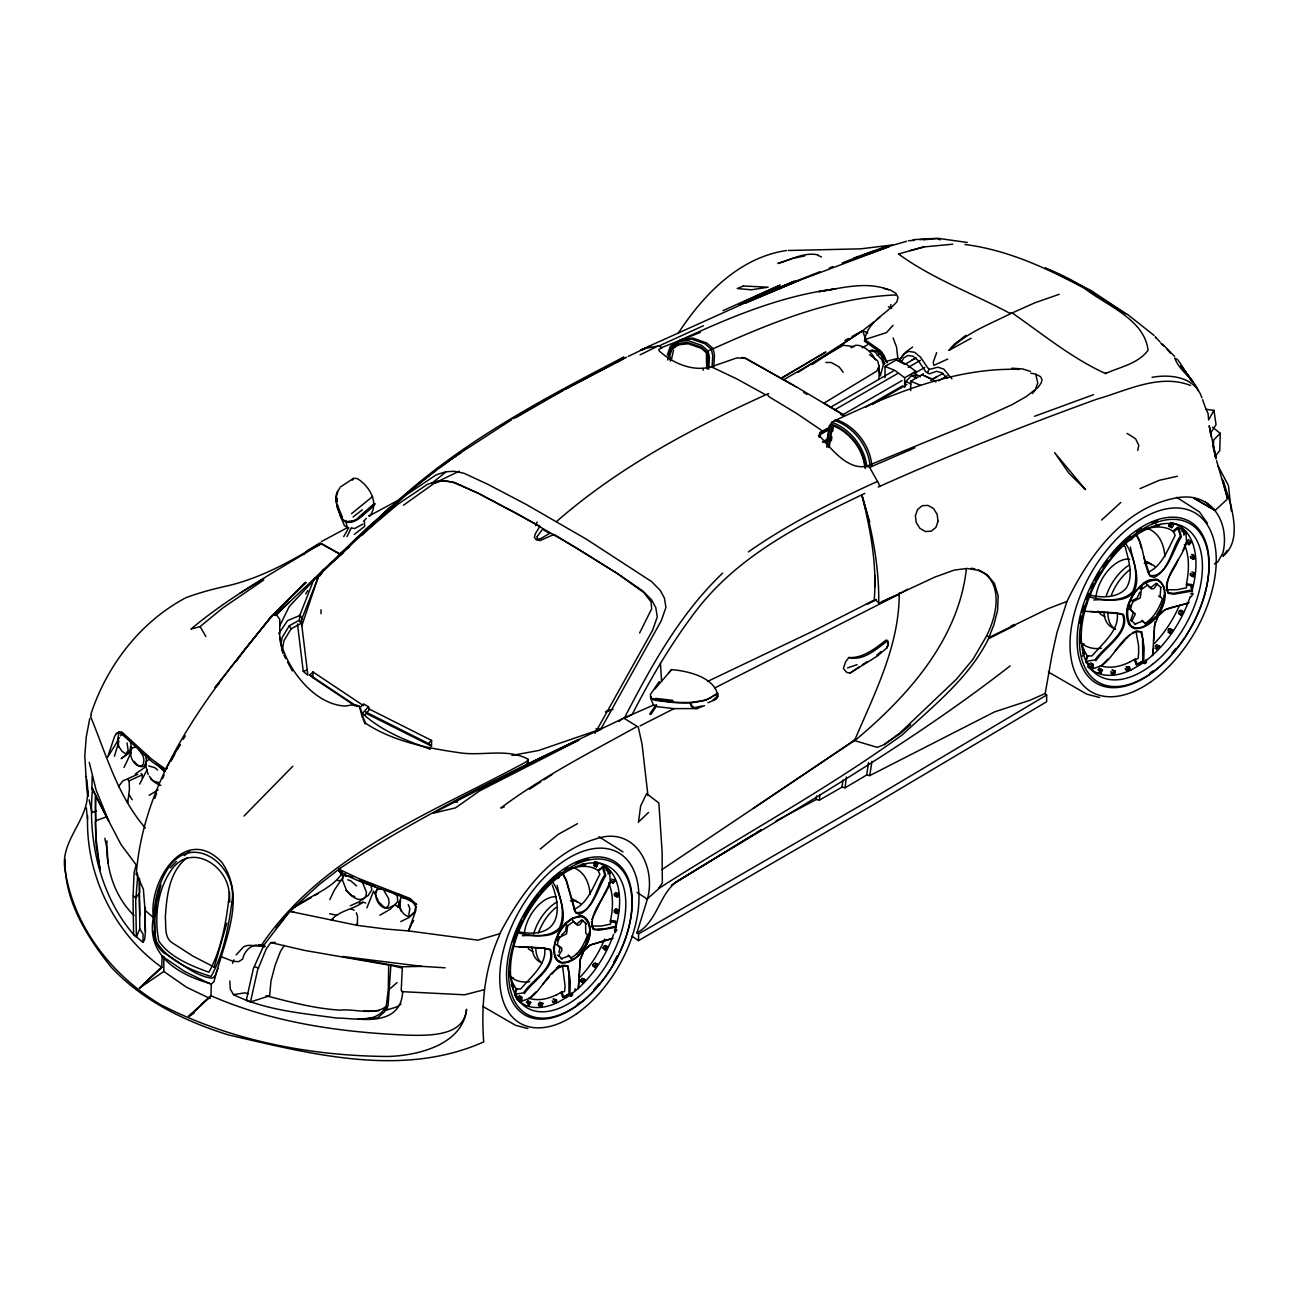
<?xml version="1.0" encoding="UTF-8"?>
<svg xmlns="http://www.w3.org/2000/svg" width="1299" height="1299" viewBox="0 0 1299 1299"><rect width="100%" height="100%" fill="white"/><g stroke="black" fill="none" stroke-linecap="round" stroke-linejoin="round"><path stroke-width="1.5" d="M320.983 613.696L320.983 609.783M591.565 921.608L592.263 927.518L594.633 929.272L605.87 928.574L616.051 926.106L615.596 921.072L610.433 920.39L610.936 918.296A72.988 42.136 -60 0 0 608.63 882.882M279.723 639.076L279.772 622.562M358.248 517.684C397.413 481.75 357.891 526.582 345.875 521.808L345.875 520.477M591.305 926.025L601.421 926.008L610.595 924.157L610.433 920.39M1166.193 589.762L1176.813 589.762L1186.458 587.814L1186.831 581.66A76.69 44.263 -60 0 0 1184.379 544.443M1198.392 390.804C1193.489 378.171 1179.281 371.059 1174.832 358.118L1177.625 359.644L1180.45 363.509L1191.28 380.753M92.635 788.282C87.406 837.936 99.422 895.06 133.602 934.484L136.379 936.904L139.805 928.866L139.318 878.449M354.984 705.812L312.929 677.705L312.994 671.956L363.525 705.649M388.693 964.637L388.287 989.562L386.371 1005.15C378.074 1024.749 353.068 1017.961 336.603 1018.059C301.969 1013.155 265.158 1010.346 233.479 994.612L230.264 989.026L229.826 980.989M366.756 713.687L431.512 746.162L431.577 740.414L368.689 708.799M144.936 911.784L145.358 931.692L144.903 907.092M145.358 907.725L145.326 910.599L153.331 917.451C146.089 956.096 179.213 975.159 211.558 983.944L214.124 981.427C223.347 942.863 247.378 898.616 221.691 862.13C184.799 823.68 148.508 881.258 153.331 917.451M65.177 859.581C63.732 900.045 86.838 936.823 111.308 967.268C142.776 1000.912 185.075 1021.404 228.51 1034.946C311.029 1054.025 402.349 1078.17 483.715 1041.912C481.036 1005.832 484.202 969.444 499.157 936.059L499.758 933.737C520.753 893.501 550.63 852.047 596.29 838.781C634.513 825.644 656.19 865.735 647.616 898.405L636.916 932.909L638.556 933.932L638.556 940.606L873.448 804.682L1046.653 701.736L1046.653 695.046L1045.208 693.471L1051.963 655.134L1056.98 632.564L1066.966 601.453C1088.822 556.004 1123.44 507.714 1176.18 497.923C1211.025 491.136 1230.137 521.613 1222.944 552.919L1217.812 561.899L1214.419 564.01M144.887 908.423L145.326 910.599M96.548 795.962L95.671 796.043L95.428 808.075L95.915 837.465L100.104 870.168L96.207 846.087L95.249 822.007L96.094 820.189M864.874 493.376L861.789 494.87C870.33 528.855 877.052 563.815 874.276 599.018L879.212 603.061L934.89 577.081L954.262 570.082L967.008 568.459L978.407 570.358L987.159 574.678L994.401 583.381L998.168 595.721L997.583 610.449L993.849 624.933L987.954 639.855C968.372 678.516 933.445 705.795 902.35 734.812C824.8 790.912 740.057 836.264 659.583 887.948L647.097 898.989L637.03 892.397M92.229 776.023L91.904 787.714L108.872 821.406L96.191 790.344L89.258 762.351M1214.971 456.485L1219.777 450.574L1220.232 433.314L1212.535 427.192M142.192 778.069L142.289 774.789L141.12 773.376M712.956 696.394L717.665 693.276L717.551 697.076L715.846 699.365L708.052 702.71M390.918 964.881L388.044 1005.816L384.033 1012.262L377.506 1017.929L358.021 1019.066C380.006 1020.9 401.781 1016.906 402.674 991.267M717.145 693.357L717.032 696.702L713.07 699.917M390.447 965.189L402.317 968.112L401.212 990.195L402.073 991.803M670.3 361.09L670.463 357.193M1153.544 640.651L1154.048 630.275M667.718 360.05L670.706 348.018L677.234 343.553L687.691 342.465L701.087 347.142L706.705 352.11L707.858 357.144L707.257 369.078M706.64 368.413L706.412 352.743L701.395 348.376L688.421 343.78L678.24 344.803L672.07 349.106L669.456 356.575M708.799 369.16L709.4 357.079L708.085 350.974L701.655 345.404L687.999 340.549L677.185 341.669L670.316 346.378L667.296 355.033M712.096 367.422L712.729 355.731L711.414 349.415L705 343.764L691.149 338.893L680.335 339.997L673.337 344.868M671.421 359.547L673.596 349.999M713.817 366.61L714.466 354.871L713.086 348.587L706.672 342.952L692.87 338.113L682.007 339.185L676.422 343.131M299.452 616.311L314.196 578.591L318.174 577.178L301.806 625.777M1153.139 649.24L1152.538 655.589M106.973 840.875C105.381 867.781 114.572 896.619 134.041 915.535M776.006 820.936L816.324 799.47L816.6 795.865M87.65 815.756C85.247 874.097 114.085 933.478 161.774 967.317L139.334 988.279L161.612 967.203L139.594 988.052L163.82 971.457L163.82 956.421M816.324 799.47L819.409 800.135L819.848 794.761M137.791 874.698L135.697 900.597L136.379 936.904M966.391 568.67C958.808 638.832 908.521 695.501 856.593 739.131L661.841 869.681M1154.226 628.343L1155.136 621.653M1185.987 533.58L1186.588 542.008C1182.48 559.171 1162.345 575.148 1168.191 593.351L1173.971 594.211L1192.531 591.013M145.374 932.227L144.66 939.615L142.987 942.36L133.602 934.484L133.018 896.959L134.122 872.506L136.135 864.842L120.969 844.431L95.671 796.043M585.589 923.28L585.735 933.25L587.635 934.76C584.501 943.318 578.948 954.846 570.326 957.931M846.38 777.062L845.097 787.795L842.028 787.129L819.409 800.135M1160.819 587.262L1160.121 596.144L1162.329 598.953C1159.195 608.387 1153.366 618.454 1144.776 623.666M650.864 696.962L650.75 698.229C670.073 702.467 692.87 706.575 711.576 697.417M638.442 822.592L640.634 806.029L646.593 793.657L658.853 802.977L662.117 851.835L662.328 882.995L658.544 888.37M890.643 306.937L890.903 304.502M868.544 762.578L866.677 775.016L845.097 787.795M871.954 761.36L869.762 775.6L866.677 775.016M842.028 787.129L842.905 780.147M528.206 1003.348L527.962 1005.15L529.083 1005.572L530.69 1002.39L527.719 1000.912L526.355 1002.292L528.206 1003.348L530.69 1002.39M595.478 866.433L595.721 864.631L598.206 863.673L596.598 866.839L593.627 865.361L596.598 866.839M585.037 979.771L582.066 978.293L580.458 981.459L583.43 982.953L585.037 979.771L583.186 978.715M582.309 982.531L583.917 979.365M614.459 910.307L614.216 912.093L617.187 913.587L618.795 910.42L615.823 908.927L614.459 910.307L616.311 911.378L616.067 913.165M1099.912 671.015L1099.652 672.898L1100.838 673.337L1102.51 670.008L1099.392 668.449L1097.964 669.894L1099.912 671.015L1101.341 669.57L1102.51 670.008M1171.763 527.605L1168.645 526.046L1168.889 524.147L1170.837 525.283L1170.578 527.167L1171.763 527.605L1173.192 526.16L1173.452 524.276L1170.318 522.718M1156.743 649.143L1156.987 647.259L1158.432 645.814L1159.601 646.253L1157.929 649.581L1154.795 648.022M1193.895 572.94L1192.206 576.269L1193.391 576.707L1195.064 573.379L1191.946 571.82M337.837 491.72L335.938 498.264L337.545 508.688L342.027 519.145L345.94 522.149C357.712 524.471 365.685 511.335 373.398 504.889M144.855 908.18L143.393 889.149L136.281 873.837C144.27 773.035 210.844 690.435 272.628 615.32L275.615 613.404L279.756 619.428L279.772 624.559M826.456 444.079L829.119 426.186L832.675 421.639C890.822 394.409 953.498 367.471 1018.936 369.354M826.716 447.083L829.639 427.452L831.555 424.188C849.465 430.44 864.176 449.34 865.426 468.484M828.291 447.554L831.165 428.199L832.627 425.617C849.432 431.82 863.445 449.405 864.761 467.543M831.328 440.783L831.912 436.919M832.773 431.106L833.357 427.225M829.265 447.165L832.545 425.861M829.135 429.06L819.88 434.223L819.312 437.39L819.88 432.437L829.59 427.257M557.385 955.252L558.635 955.658L561.899 950.43L561.59 947.783L557.401 944.958L558.115 941.093L559.723 937.277L566.591 933.786L567.695 925.749L573.606 921.478L577.194 925.18L579.468 924.969L582.796 920.65L581.871 919.773L576.577 924.027L574.353 922.452M1131.38 610.66L1133.264 612.966L1130.568 620.484L1131.867 620.922L1135.375 613.972L1130.585 609.669L1131.332 605.594L1133.02 601.599L1140.23 597.93L1141.383 589.486L1147.602 585.005L1151.369 588.885L1153.756 588.674L1157.263 584.128L1156.289 583.202L1150.719 587.668L1148.381 586.028M280.681 645.376L282.143 637.517L289.287 625.745L299.16 620.321L300.15 615.32L287.582 620.613L278.652 633.717M89.728 718.672L86.237 737.085L84.792 756.132L86.806 789.516M282.127 650.458L283.978 640.651L291.057 628.862L300.946 623.423L302.05 618.421L300.15 615.32M623.211 718.412L626.053 717.145L621.88 719.045C526.16 764.608 429.368 809.212 340.744 867.829L318.986 884.733L289.791 911.378L264.152 944.763L253.37 968.518L246.274 1000.36L250.463 1001.951L257.624 970.012L266.279 948.806L270.809 942.587L275.209 942.408M400.774 921.576L409.185 917.451L414.641 911.979L415.761 906.329L412.384 901.474L404.979 897.203M553.812 947.767C556.004 933.429 566.559 915.389 583.007 916.233C601.421 929.402 581.497 964.264 561.152 962.997C554.576 960.757 553.715 953.336 553.536 947.361M888.24 642.502L887.103 647.698L877.734 655.8L850.179 672.996L846.737 672.427L843.36 668.465L845.665 661.711L848.848 657.521C863.234 658.382 875.25 648.38 886.064 640.115L887.558 640.472L888.175 645.863M1137.729 450.493L1138.785 445.378L1135.537 438.672L1127.077 433.428M589.649 931.204L585.654 944.454L578.883 954.294M1163.368 600.382L1164.44 595.218M1129.562 607.818L1130.146 605.042M1139.759 592.23L1137.161 598.027L1131.786 600.869L1133.02 601.599M509.695 972.301A72.988 42.136 -60 0 0 512.78 983.116L515.947 988.604L514.534 994.303L523.513 992.858C532.184 979.982 555.858 967.219 549.899 949.683L543.193 948.221L513.349 946.435M1085.753 662.636L1087.019 655.524L1083.691 649.76M160.962 885.041L156.643 902.139L154.857 919.66L155.377 933.396M1191.086 588.333L1191.703 584.566L1186.279 583.852M376.012 892.494L376.986 888.825M569.855 994.79L570.31 981.378L568.036 965.985C550.63 964.118 542.901 989.935 529.505 998.46M1143.656 662.019L1144.143 647.925L1141.756 631.752C1123.456 629.788 1115.338 656.921 1101.276 665.867M226.822 923.053L214.156 967.333M124.006 767.498L131.231 752.283L129.543 752.218L131.378 747.412L130.403 741.209M232.57 963.42L232.813 962.527M376.645 897.236L378.642 901.961L385.137 908.017L388.271 908.115L395.416 904.818L397.738 907.043L401.001 897.43L407.707 898.778L407.204 899.525M578.315 988.669L580.377 959.49L583.965 950.803L590.363 944.974L612.462 938.495M870.639 350.779L875.104 352.013L881.891 359.855L883.434 364.532L880.316 375.882L878.595 368.478M578.396 987.873L580.231 959.084L583.754 950.787L589.86 945.12L613.063 938.187M1152.635 654.761L1154.714 624.933L1158.481 615.807L1165.203 609.686L1188.423 602.882M515.427 994.027L516.856 988.994L520.737 989.01C530.122 977.4 547.252 964.589 544.606 948.075M1085.526 661.516L1087.977 655.93L1092.053 655.946C1101.909 643.752 1119.917 630.291 1117.14 612.949M114.426 756.245L118.94 741.258M904.396 387.086L906.069 381.321L911.606 375.46L917.126 374.94L920.358 376.807M753.144 808.498L854.076 740.43L877.328 747.38L884.181 744.587L900.175 732.75L956.535 679.101L972.983 659.275L985.21 638.345C996.69 617.886 1005.069 581.822 978.504 569.952M952.752 244.196L922.68 247.054L898.535 254.036C932.438 278.7 972.301 293.249 1009.096 312.897L1012.522 313.173C1042.545 334.038 1072.016 358.329 1105.546 373.56L1105.839 372.618M610.903 880.462C606.942 896.83 587.603 912.028 593.205 929.418L598.709 930.246L616.376 927.21M1186.783 541.91L1182.934 550.273M520.526 1000.75L519.681 999.873L521.743 996.999L521.987 999.759L520.526 1000.75L518.074 999.321M607.9 871.207L608.143 873.967L610.189 871.093L607.494 869.145L606.048 870.135L607.9 871.207L609.345 870.216M1086.938 603.386L1084.779 606.406M1091.842 668.287L1090.949 667.361L1093.109 664.341L1093.368 667.231L1091.842 668.287L1089.244 666.793M1132.955 536.796L1132.322 538.76L1130.796 539.816L1129.919 538.89M1183.633 532.184L1183.876 535.091L1186.036 532.07L1183.21 530.024L1181.684 531.064L1183.633 532.184L1185.143 531.145M221.463 956.778L233.317 961.406L233.901 959.815M86.189 777.354L86.497 776.493M136.07 897.674L139.578 892.575L139.464 878.384M936.66 352.662L933.234 362.259L933.77 365.392L947.734 359.06M154.711 798.512L156.627 793.153M1035.709 388.58L1037.771 382.978L1035.855 374.891M558.911 952.297L559.95 948.108L558.18 945.899M129.543 752.218L131.378 747.412M318.174 577.178L301.222 620.549L307.879 675.236L303.252 671.372L297.487 623.942M556.995 940.557L558.554 936.579L559.723 937.277M591.922 919.367L610.254 882.037L609.637 873.431M1160.949 607.38L1163.011 602.103M90.914 714.093C106.843 665.656 140.487 621.604 186.017 597.67C199.932 592.458 214.286 588.739 228.786 585.557C261.391 577.682 290.538 561.46 319.051 544.281M91.255 714.953L90.605 716.593C106.453 755.011 117.511 795.784 145.309 827.966M217.972 968.502L215.066 975.728L212.516 978.196C194.477 976.312 179.538 961.617 164.096 953.06C157.195 947.978 154.5 939.437 153.493 931.269M400.612 900.84L399.524 907.189L401.066 911.119M366.886 907.871L373.544 891.146L375.866 895.725M535.594 525.673L537.12 521.954M574.678 989.935L575.148 988.799M162.57 778.637L164.096 775M1191.703 584.566L1191.427 586.385M869.599 354.659L877.604 360.813L879.033 365.928L876.89 371.011L823.566 403.421M947.215 378.204L941.921 372.845L936.66 371.303L929.353 373.836L927.535 372.699L929.207 368.851M411.117 925.164L408.471 930.912L386.29 929.094L357.387 925.391L289.791 911.378L276.119 928.054M120.531 735.867L121.586 733.594L119.216 732.961L116.358 733.61L114.539 736.501L107.638 757.22L117.381 741.404L119.135 731.954L121.895 732.051L151.366 758.941L165.509 769.187L166.84 768.618M346.995 536.666L351.152 528.06M329.8 899.59L334.476 889.977L345.453 873.513M279.772 625.761L289.206 606.552L324.036 569.352L367.081 527.914L406.863 494.546L436.204 474.817L445.671 471.813L454.001 471.277L463.938 473.242L488.115 484.446L526.631 504.678L586.547 539.28L651.562 581.562L660.217 590.347L664.438 598.125L665.932 607.445L661.256 620.776L600.788 729.145L538.565 750.513L511.903 755.433M408.828 914.788L409.851 908.553L408.259 904.591M512.732 988.799L513.657 986.964L511.303 984.626L511.806 985.892M612.511 881.859L614.882 879.472L615.385 880.754L613.031 883.141L610.66 880.787L613.031 883.141M554.559 1003.266L554.04 1002L556.41 999.613L555.988 1002.714L552.708 1002.211M603.061 947.815L605.431 945.445L607.266 946.516L606.86 949.618L605.415 950.17L603.061 947.815L605.415 950.17M604.912 948.887L607.266 946.516M1188.471 543.372L1190.956 540.871L1191.492 542.219L1189.007 544.719L1186.539 542.251L1189.007 544.719M1127.581 670.933L1127.045 669.586L1129.529 667.085L1129.091 670.349L1125.648 669.813M1179.524 610.757L1178.55 612.673L1181.018 615.141L1183.503 612.641L1181.035 610.173L1179.524 610.757L1182.967 611.293M1180.482 613.794L1181.457 611.878M139.659 784.109L147.047 769.787M1177.738 560.34C1174.556 570.488 1162.329 581.286 1167.996 592.62L1173.695 593.351L1192.19 589.86L1191.297 585.54L1186.279 584.94M650.263 694.673L659.226 681.585M594.958 733.383L652.601 630.259L657.278 616.928L655.784 607.607L651.562 599.813L642.908 591.029L617.447 573.59L554.088 534.409L539.978 540.595L536.276 539.799L534.392 537.364L535.253 533.857L539.946 526.241L477.756 492.938L452.068 481.897L441.546 480.939L434.272 483.277L403.453 505.23M171.062 761.052L174.732 754.362M177.492 749.344L180.252 744.327L165.509 769.187L167.392 767.741M1213.932 410.37L1208.638 419.95L1208.07 413.455L1206.057 409.315L1213.932 410.37L1216.043 424.659L1210.441 433.314M411.978 923.605L413.715 920.488M1216.562 460.642L1227.441 498.28L1226.629 499.742L1215.133 510.458L1194.106 498.329M668.498 673.142L671.551 669.635C687.609 670.836 716.171 677.445 717.876 696.751L713.817 700.275M343.732 536.584L348.765 527.784M639.611 633.003L651.676 608.793L651.075 601.908L643.898 592.653L617.447 573.59L577.893 548.746L517.976 514.16L479.461 493.929L455.283 482.708L445.346 480.76L437 481.296L427.55 484.283L398.192 504.012L358.427 537.396L318.255 576.074M869.745 522.101L861.789 494.87C801.191 523.903 738.417 555.68 696.573 610.14C671.729 642.664 650.799 677.997 632.223 714.401L624.153 718.363L638.264 727.018L642.047 744.197L647.941 795.443M1156.159 619.347C1161.403 605.821 1177.949 607.542 1189.056 602.541M284.189 945.363L280.259 951.907L275.161 965.222L270.955 981.135L269.64 995.813L250.463 1001.951M457.394 802.181L454.179 801.418L526.517 764.64L528.271 761.799L527.832 759.022C506.058 747.818 481.263 756.619 458.076 752.527C426.251 747.964 393.142 741.258 365.863 723.478C358.589 710.748 365.019 701.606 346.054 706.039C313.952 705.471 284.741 666.566 279.723 637.078M352.402 480.159L353.523 478.357L357.111 478.503C369.257 485.761 379.698 502.729 369.825 515.979L368.721 515.476M1156.922 614.508L1160.251 609.134M624.153 718.363L624.494 717.811C651.237 666.078 680.043 613.729 722.634 573.151M557.563 934.127L563.149 925.878M609.686 873.983L610.14 872.538L603.613 866.579L597.654 870.233L594.536 868.398M305.703 593.887L307.798 590.59M319.603 576.171L323.792 569.579L316.956 577M183.175 739.277L185.351 735.884M320.804 574.369L324.036 569.352L341.475 554.413C377.895 516.791 417.401 482.043 460.869 452.75M293.801 911.703L289.791 911.378C304.94 896.943 328.274 891.828 340.858 875.104L340.143 871.873L338.795 871.093L338.812 869.096L340.744 867.829M236.386 661.272L240.559 655.086M343.212 552.513L340.192 554.998M650.75 714.564L656.596 705.909L656.255 704.594L649.679 714.012M122.918 735.396L123.437 734.649L125.337 736.647M678.046 333.551C703.035 295.084 738.936 257.575 786.366 250.528M146.462 764.608L144.189 767.871L135.21 774.107M126.604 752.657L128.146 750.513L127.058 742.898M581.465 864.403L584.631 865.394L585.817 863.738M614.378 894.215L615.564 892.559L618.73 893.55L617.691 896.797L614.508 895.807L614.378 894.215L616.213 895.287L616.359 896.878M538.5 1004.013L539.686 1002.357L542.868 1003.348L541.813 1006.611L538.647 1005.605L538.5 1004.013L540.352 1005.085L540.498 1006.676M616.213 895.287L617.398 893.631M540.352 1005.085L542.868 1003.348M592.961 964.816L594.146 963.16L597.313 964.15L596.273 967.414L593.107 966.407L592.961 964.816L594.812 965.888L594.942 967.479M594.812 965.888L595.997 964.231M1160.429 524.341L1157.799 526.16L1155.85 525.04L1155.704 523.367M1192.368 557.482L1194.999 555.663L1193.911 559.073L1190.582 558.034L1190.436 556.362L1192.368 557.482L1192.514 559.155M1112.805 674.506L1112.658 672.833L1115.305 671.015L1114.201 674.425L1110.872 673.385M1169.181 628.781L1167.931 630.535L1169.879 631.655L1170.026 633.327L1171.406 633.246L1172.51 629.836L1169.181 628.781L1172.51 629.836M1169.879 631.655L1171.113 629.918M236.126 954.927L243.481 946.939C250.009 942.944 257.283 948.01 263.713 945.396L264.347 945.688M130.452 750.871L121.197 758.665L128.569 753.42L130.452 750.871L130.452 746.649M260.709 946.257L261.018 945.851C322.915 853.638 432.437 812.817 526.322 761.782L528.271 759.866M1227.279 550.37L1222.976 556.199C1238.369 543.696 1234.635 522.442 1230.981 505.587L1223.317 480.825M119.411 737.816L117.819 739.943L118.842 747.363M1135.992 590.444C1130.406 597.524 1126.152 606.389 1126.655 615.564M241.614 653.527L270.371 617.804L305.168 582.439M1155.022 616.993L1145.133 625.68M654.761 689.184L671.551 669.635M388.953 989.643L397.056 982.596M339.786 488.392C331.489 496.673 338.454 509.841 342.027 518.772L345.875 521.808M363.915 521.126L366.318 518.301M336.587 558.911L339.201 555.842M971.116 338.26L949.066 350.324L954.278 344.267L965.985 335.304M1032.364 393.5L1035.027 390.447M383.481 514.436C452.149 446.905 538.971 401.001 623.796 357.063L617.496 361.544M359.774 707.858L363.541 703.879L368.445 706.705L362.47 713.427C381.565 731.093 406.1 740.641 430.294 749.182M364.694 714.986L369.468 709.611L368.445 706.705M303.771 554.641L307.392 550.597L320.041 542.901L340.793 554.754L342.238 553.293M892.998 325.302L886.486 332.609L864.761 339.575L864.42 341.085L880.316 352.273L887.055 362.843L884.083 355.488L880.316 350.503L864.761 339.575C867.716 321.535 886.21 314.179 896.992 301.628L898.031 297.26L895.888 293.347L890.432 290.05L883.693 288.378M650.393 696.02L650.815 698.553L655.232 700.372L672.444 702.434L690.532 702.483L691.88 705.779L694.445 707.728L700.729 706.218M542.95 984.025L549.445 976.848M1115.403 650.718L1124.95 640.163M535.756 992.046L529.391 998.46L521.175 1001.35L518.431 999.272M1107.836 659.145L1101.146 665.867L1092.524 668.92L1089.634 666.728M1220.232 433.314L1213.688 439.939L1213.461 445.671L1215.978 458.774L1212.811 445.801M184.279 855.651L189.768 851.186M552.043 973.99C555.712 970.012 561.022 962.851 567.29 966.115L568.832 972.464L568.994 993.946L562.873 997.421L560.859 992.404L564.562 991.527L565.097 986.201L562.499 965.514M1126.201 638.848L1129.968 634.87M244.033 816.016L292.827 766.231M170.266 867.846L176.42 861.448M136.2 874.373L137.093 873.561M949.066 350.324C965.936 332.885 989.676 324.247 1010.979 313.465L1034.897 302.781L1059.253 294.288M319.863 544.313C276.038 571.203 230.491 595.916 190.937 629.106L200.095 626.589L222.714 608.029L263.729 580.036M616.311 911.378L618.795 910.42M1170.837 525.283L1172.266 523.838M314.439 547.561L321.47 543.826L340.029 553.942L349.382 546.213M356.527 539.069L390.041 506.935M361.544 535.61L406.327 493.945L436.35 470.173M275.567 615.304L324.036 569.352M275.404 615.466L288.93 602.233M312.929 677.705L309.844 675.042L312.994 671.956M365.539 711.868L428.426 743.499L431.577 740.414M305.866 582.553L271.134 616.457L214.952 687.431L219.109 683.583M287.03 600.999L306.109 582.537M639.676 820.919L648.558 812.395M414.641 911.979L410.906 915.551L408 916.461C402.041 914.496 399.41 907.806 399.118 901.977M644.726 348.457L659.161 345.875L703.441 325.724M819.312 435.603C830.97 448.22 847.224 470.27 866.465 466.244L967.917 424.676L1012.002 404.687L1026.161 396.617L1038.177 387.297L1041.1 383.043L1042.09 379.828L1040.629 376.759L1035.693 374.063L1030.789 373.235M386.712 1006.157C373.868 1016.094 354.952 1008.511 340.094 1010.135C314.731 1008.609 290.278 1002.032 266.051 995.748M161.677 955.82L184.572 971.408L211.282 984.382L210.958 995.716L188.534 1016.679L211.136 995.813C273.829 1023.255 342.985 1032.64 410.922 1035.287C430.781 1035.465 464.181 1035.888 466.568 1009.226C462.688 1044.964 417.304 1055.827 387.313 1056.477C309.519 1055.86 230.183 1040.531 160.654 1004.663C112.104 975.809 73.929 927.031 65.145 870.476C59.186 840.485 90.004 819.539 87.342 790.263L87.666 793.77M1101.601 520.038L1120.793 502.469M186.861 857.892C168.951 871.889 166.662 896.586 165.314 917.614C166.24 925.83 163.999 937.147 171.971 942.619L192.999 956.161L213.945 966.943M351.493 513.706L372.504 496.591M387.605 1008.17L384.861 1010.59L396.877 1006.904L401.082 1003.997M564.351 924.287L572.827 917.922M1142.276 586.888L1140.181 588.707L1141.383 589.486M700.258 332.463L662.928 347.093L658.772 349.447L659.145 350.844C672.72 363.347 693 372.017 711.316 366.789L736.874 357.875L745.48 358.378L794.598 385.852M556.524 521.565C618.21 467.575 691.328 428.605 765.598 394.864L768.748 393.565M910.615 724.68L900.321 733.497L884.181 744.587M876.874 655.151L881.047 651.578M636.916 932.909C657.521 921.722 658.739 894.686 677.006 881.371C789.954 812.606 905.63 747.396 1010.151 665.884M852.68 741.843L855.505 738.287C875.088 692.383 899.281 645.148 899.2 594.114L881.501 601.924M524.374 993.573C532.963 980.42 557.044 967.219 550.679 949.553L543.908 947.961L519.048 946.727M1095.885 660.736C1104.897 646.934 1130.211 633.051 1123.505 614.492L1116.409 612.819L1090.283 611.52M618.844 721.546L621.88 719.045M540.205 849.075L558.132 834.413L577.454 823.68M573.882 909.414C587.521 903.649 593.237 886.535 599.894 874.276L598.287 871.012L602.541 867.57L602.151 866.628M1147.894 572.323C1162.215 566.267 1168.223 548.292 1175.205 535.399L1173.533 531.989L1177.998 528.352L1177.592 527.378L1172.867 531.161L1169.603 529.229A76.82 44.345 -60 0 0 1147.147 528.677M346.524 549.055L349.528 546.652M118.436 786.772L122.674 780.975L137.694 774.318M431.512 483.488L445.719 472.138M873.561 322.103L862.666 330.725L812.281 364.564M876.679 319.635L879.78 317.167M340.062 487.206L353.523 478.357M354.335 534.392L364.71 526.306L364.321 520.655M353.052 516.97L362.34 509.793M869.762 775.6L994.547 711.884L1030.123 700.21L1045.208 693.471M867.359 466.309L869.599 467.38L914.918 447.814M439.468 467.867L459.05 453.789L511.676 419.723M850.179 672.996L858.98 667.02M717.665 693.276L705.942 700.177L689.931 702.597M912.661 347.044L905.647 352.126L899.996 359.547L900.304 360.619L901.912 361.106L903.747 357.923L907.855 355.471L913.148 356.235L918.409 360.749L925.716 371.725L927.535 372.699M899.2 594.114L715.099 687.772M674.181 883.223L761.571 829.639L756.521 832.773M564.48 996.836L568.231 994.206M1135.943 631.265L1138.541 645.376L1138.655 653.007L1138.103 658.593L1134.206 659.519L1136.316 664.779L1142.763 661.126L1142.584 638.556L1140.96 631.899L1137.258 630.957L1132.419 632.678M1138.005 664.179L1141.967 661.418M513.819 941.856L515.265 940.866L515.021 938.105M571.057 996.252L572.502 995.261L572.258 992.501L570.212 995.375L571.057 996.252L568.589 994.823M1190.68 594.065L1192.206 593.01L1193.099 593.935L1190.939 596.955M1144.922 663.562L1146.432 662.506L1146.189 659.616L1144.029 662.636L1144.922 663.562L1142.324 662.052M529.489 789.256L540.741 781.901M748.419 551.896C788.168 523.87 831.977 502.291 876.062 482.026L877.556 481.539L878.481 483.131L879.78 486.394L878.238 487.06M862.065 665.039L867.001 661.743M798.236 372.31L862.666 330.725L867.683 333.064M543.924 779.838L551.896 774.691M193.989 1013.106L188.793 1016.451L210.958 995.716M568.394 994.725L562.873 997.421M1142.13 661.954L1136.316 664.779M671.388 885.187L753.111 834.867M240.104 593.123L263.632 578.721M561.395 935.264L565.487 931.253L566.543 925.002L567.695 925.749M672.427 348.424L680.595 343.488M116.358 733.61L119.135 731.954L121.116 733.383L151.837 761.587L165.623 770.957M149.141 795.297L158.137 789.922M781.332 378.464L825.839 351.997L781.267 378.074M513.332 418.684L543.956 400.514L624.527 357.891L614.784 363.152M515.833 417.612L562.483 390.837M1046.653 695.046L873.448 798.008L638.556 933.932M617.951 361.723L624.527 357.891M783.768 379.681L843.376 345.274L854.109 346.638M877.198 355.423L882.443 352.402M883.434 364.532L884.846 363.72L880.901 355.065L876.516 351.185L872.067 349.951L869.664 351.168M885.025 377.7L885.025 366.432L896.148 360.002L905.955 363.964L915.779 371.335L915.779 376.986M830.483 407.318L893.452 370.962M905.695 363.899L916.185 357.842M834.77 409.786L897.723 373.446M908.228 367.373L920.471 360.31M904.656 387.167L904.656 377.765L915.779 371.335M842.596 414.884L902.058 380.542M914.301 373.479L924.807 367.422M823.761 431.333L827.252 429.319M865.735 407.107L902.464 385.9M910.696 390.658L910.696 381.257L923.459 373.787M818.402 435.587L828.811 429.579M872.197 404.525L906.913 384.488M822.462 441.952L827.658 438.932M823.29 442.098L828.535 439.078M931.724 379.503L936.985 376.466M824.069 441.985L827.56 439.971M930.766 380.396L943.009 373.333M938.544 380.851L947.28 375.801M162.099 955.983L161.774 967.317M988.604 638.67L1014.876 625.485M907.644 589.178L900.158 593.464M295.441 906.637L311.192 897.593M314.699 895.579L318.19 893.582M568.67 961.682L573.849 958.727M1129.481 662.214L1134.206 659.519M556.362 994.969L560.859 992.404M1131.169 669.927L1140.554 664.568A84.386 48.712 -60 0 0 1143.656 662.409M641.885 350.308L646.123 347.921M1143.136 583.3L1148.608 580.231M333.21 919.383L331.18 920.065C339.542 910.339 353.117 909.641 363.006 902.22L365.717 903.032M862.13 347.791L867.407 344.901M844.967 340.387L848.507 338.454M852.047 336.522L862.666 330.725L865.637 339.591M636.218 726.953C590.249 752.511 543.014 776.364 500.797 807.994L504.256 806.874M565.942 388.953L626.524 357.274M597.183 731.321L600.658 729.437M321.47 541.569L347.905 527.345M369.062 515.947L400.79 498.865M578.851 740.154L479.558 790.912L455.478 807.881L432.94 813.271L527.686 764.575L578.737 739.943M362.957 524.114L354.513 528.579L351.753 527.962M850.991 347.742L855.554 345.323A23.463 13.542 60 0 1 872.733 355.244L875.461 359.855M379.876 915.227L390.138 909.268L397.721 901.701L397.299 896.115L394.003 892.803M898.746 593.481L899.704 592.994M1066.966 601.453L1047.952 608.728L990.114 636.948L986.72 636.104M640.05 725.897L674.002 708.653M874.422 599.992L814.846 630.259L707.387 681.52M911.914 359.969L914.756 358.556M876.533 599.424L867.488 603.938L875.104 600.17M650.815 698.553L653.559 705.26L657.31 706.688L674.343 708.653L697.384 708.523L702.207 706.12M640.748 349.951L749.718 300.816M640.082 354.838L658.382 345.875M711.414 349.415L713.086 348.587M879.78 486.394L881.388 485.615C952.037 454.017 1024.067 425.569 1096.811 399.183C1126.688 390.69 1159.374 373.3 1190.534 385.446M264.038 946.987L265.223 946.419M434.272 483.277L459.245 471.147M526.517 764.64L577.048 740.235M628.245 356.397L643.086 349.252M1134.465 624.169L1142.893 621.101L1145.312 623.617M561.103 958.776L569.124 955.837L571.43 958.24M743.548 301.888L780.066 285.114L723.023 310.607M127.432 779.27L129.121 780.845L142.289 774.789M708.085 350.974L709.319 350.421C767.969 324.101 829.801 297.926 894.832 294.97L895.417 295.295M1010.866 626.069L1014.487 624.446M678.468 341.069C728.577 317.849 780.553 295.701 835.793 288.865L818.89 291.642C841.638 288.183 866.076 280.974 888.484 289.742M625.874 717.194L653.819 704.919M350.34 905.744L358.508 902.139L368.234 895.433L371.823 889.718L370.751 884.635L359.385 880.3M1140.051 488.635L1159.276 480.305L1177.349 476.262M738.92 304.94L794.144 281.282L739.699 304.567M781.072 287.501L784.775 285.926M790.295 283.588L793.998 282.013M741.291 303.998L796.287 280.681M745.35 303.073L799.21 280.422L889.133 246.615L857.584 257.722M745.999 302.716L799.843 280.129M642.291 349.285L646.447 348.116M647.535 347.109L651.27 345.631M1105.546 373.56C1120.144 366.903 1138.103 363.817 1148.072 350.243C1144.419 319.132 1106.651 305.72 1084.714 288.492C1047.221 268.341 1007.569 249.879 964.913 244.488M795.832 281.233L819.929 271.735M829.184 268.065L832.886 266.604M842.158 262.95L857.08 257.202M397.738 907.043L399.67 906.312L399.67 902.074M1143.558 530.089L1145.069 529.505M1189.023 539.751L1187.513 540.335L1189.446 541.456M1082.57 653.04L1084.08 652.455L1084.616 653.803L1082.132 656.304M569.774 869.21L571.203 868.658M511.709 986.233L513.154 985.681M96.288 810.949L91.774 812.654M1034.524 416.297L1093.514 394.669M857.096 664.666L847.549 667.913M605.675 711.917L613.096 709.222M106.583 816.827L95.801 820.692M853.8 258.046L884.587 247.021M862.796 255.156L874.211 251.064M879.926 249.018L906.621 241.273M605.675 711.641L611.228 709.709M303.252 671.372L307.295 669.992M256.845 944.925C249.311 945.802 244.261 952.102 242.637 959.133L238.707 961.617L233.317 961.406M246.274 1000.36L247.086 1000.084M701.428 706.705L704.545 705.682M499.758 933.737L477.821 940.151L408.471 930.912L415.826 910.437L415.94 906.572L413.813 902.074L410.289 898.551L357.923 878.205L338.812 869.096L342.563 875.38M359.255 903.39L363.006 902.22M353.848 520.85L346.281 521.597M484.137 989.741L464.587 994.79L403.063 991.705M91.677 788.769L92.554 788.525M910.031 250.658L923.735 247.135M887.055 361.138L897.82 358.362L899.996 359.547L903.584 354.27L908.439 351.428L914.658 352.273L920.585 357.274L927.924 368.104L929.97 369.289L937.829 367.211L943.756 369.078L951.923 378.805M1138.135 628.067C1155.883 624.705 1168.288 602.866 1163.319 585.654M1150.021 579.971L1156.792 579.5L1160.624 581.708M233.479 994.612L244.862 992.858L248.336 993.751M1086.484 661.207L1094.976 659.989C1104.069 646.464 1128.961 633.051 1122.693 614.622L1115.646 613.096L1084.292 611.228M135.388 747.347L132.774 747.688L131.004 749.783C129.429 756.132 132.839 763.812 139.042 766.231L141.672 765.89L143.442 763.796L143.945 760.224L143.15 756.05L138.408 748.874M892.332 244.975L860.701 248.84L788.233 250.496M263.713 945.396L258.42 945.055M345.566 876.257L348.814 875.916L352.808 877.328M597.719 728.934L601.746 728.528L595.916 728.918M804.682 255.919L792.958 258.339L777.922 263.47C790.653 259.881 804.308 251.844 817.932 254.864M371.92 1018.497L358.021 1019.066M128.569 753.42L125.483 753.647L122.122 751.407L119.199 747.136M908.537 240.737L914.155 240.347M923.524 239.698L931.01 239.178M913.116 239.682L937.683 238.269M919.757 239.633L936.676 238.643L940.249 239.828M898.535 254.036L900.304 253.955M1193.067 554.543L1191.67 554.608L1193.619 555.728M1152.067 377.327C1170.756 373.933 1195.08 376.954 1201.884 397.786M1177.592 527.378L1182.074 529.472M363.801 1011.06L379.129 1010.719M421.931 966.375L402.089 966.797L342.822 956.486L421.931 966.375L445.102 967.804M825.855 362.47L831.295 362.502L839.186 366.984L843.213 372.277M381.159 889.019L378.415 888.987L376.418 890.741C374.193 897.041 377.749 904.591 383.546 907.628L386.29 907.644L388.287 905.906L389.083 902.643L388.58 898.486L384.179 890.984M578.591 916.185L582.358 916.233L586.011 918.344L588.577 922.095L589.437 926.431M1138.785 628.034L1134.124 627.985L1130.26 625.728L1128.49 623.114M697.384 708.523L693.991 708.426L691.344 706.38L689.996 703.068M258.777 944.99L264.59 945.234M148.736 765.972L154.565 767.547L157.585 770.031M159.29 782.68L153.542 781.121L150.505 778.637M337.318 880.478L340.614 880.673M1011.791 368.202L1022.768 368.965L1030.513 371.433M1093.774 599.992C1106.683 598.709 1124.333 603.775 1133.54 592.198C1141.399 578.299 1132.679 561.477 1130.374 547.025M522.377 935.751C534.668 934.533 551.458 939.356 560.226 928.33C567.712 915.097 559.398 899.087 557.222 885.333M655.492 698.375L672.768 700.323M340.029 515.248L344.446 525.673L348.554 528.255M657.473 700.047L672.655 701.898M610.416 921.429L615.336 922.793M848.848 657.521C863.315 661.175 875.753 649.565 886.551 641.592L887.98 641.82L888.662 643.622M938.576 238.415L967.333 242.475M971.035 568.264L974.835 568.816M1130.585 609.669L1129.269 609.199M557.401 944.958L556.151 944.503M711.316 366.789L737.053 379.048L765.03 394.458M519.827 932.033C556.167 938.56 563.782 915.389 552.286 885.074M388.287 964.978L304.486 950.381L270.809 942.587M329.637 913.749L337.253 915.308M340.858 875.104L343.228 876.029L342.481 880.121L346.46 890.286A19.436 11.22 60 0 0 359.579 899.493L363.411 898.892L365.831 896.342L366.464 892.332L362.47 882.232L371.303 884.229M741.973 357.404L745.366 358.167L796.693 387.216M342.66 872.019L338.795 871.093C363.087 885.804 392.542 889.88 416.67 904.364L412.384 901.474M1099.571 697.498L1086.678 694.121L1048.358 671.989M527.897 1028.548L515.622 1025.333L482.903 1006.449M831.457 422.207C849.871 428.28 864.923 447.424 866.79 466.747M258.55 968.096L255.107 966.862M347.71 879.796L350.746 880.803L356.559 885.95M354.789 896.586L351.769 895.579L346.005 890.464M577.341 953.969L576.447 953.531M359.596 879.926L364.889 881.712M362.47 882.232L375.265 886.73L372.261 885.333M1168.645 526.046L1169.814 526.485M615.823 908.927L616.944 909.349M653.559 705.26L656.157 706.25M350.974 908.927L354.205 910.193M921.819 374.826L931.643 378.788L935.848 381.955M885.025 366.432L894.832 370.377L904.656 377.765M910.696 381.257L920.52 385.202M1087.019 655.524L1087.977 655.93M515.947 988.604L516.856 988.994M398.257 894.069L403.616 896.407M1088.708 596.631C1102.055 600.625 1122.385 602.704 1132.744 591.63C1139.369 576.951 1134.271 555.988 1125.454 543.355M517.554 932.536C530.252 936.352 549.607 938.316 559.463 927.795C565.779 913.814 560.924 893.874 552.53 881.842M818.159 255.448L821.455 256.975M210.162 998.574L186.504 987.224L163.82 971.457M888.37 306.694L891.569 308.448M897.609 360.391L904.477 364.256M925.083 375.882L930.23 378.788M1176.553 497.306L1199.399 511.871L1207.372 523.221M911.606 375.46L916.444 378.253M906.069 381.321L910.908 384.114M598.985 836.767L622.919 851.868M1194.219 498.361L1215.133 510.458M1186.036 532.07L1183.21 530.024M1191.962 557.953L1193.911 559.073M1192.466 574.385L1190.517 573.265L1190.257 575.148L1193.391 576.707M1146.595 584.079L1147.602 585.005M1179.086 614.021L1181.018 615.141M1168.077 632.207L1170.026 633.327M1159.601 646.253L1156.483 644.694L1155.055 646.139L1156.987 647.259M1129.529 667.085L1126.087 666.549L1128.019 667.67M1128.133 667.313L1130.065 668.433M1125.113 668.465L1127.045 669.586M1115.305 671.015L1111.96 669.975L1113.909 671.096M1113.503 671.567L1115.451 672.687M1110.726 671.713L1112.658 672.833M1090.527 662.847L1093.109 664.341M1099.392 668.449L1101.341 669.57M1087.701 663.139L1091.582 665.397M1088.367 665.867L1090.949 667.361M1098.889 672.216L1100.838 673.337M595.234 862.195L597.085 863.25M610.189 871.093L607.494 869.145M593.87 863.559L595.721 864.631M611.585 878.968L613.437 880.024M582.796 864.338L584.631 865.394M615.84 895.742L617.691 896.797M615.336 912.515L617.187 913.587M572.648 920.601L573.606 921.478M603.986 945.997L605.837 947.068M595.478 963.095L597.313 964.15M580.702 979.673L582.553 980.729M556.41 999.613L553.13 999.093L554.965 1000.165M555.063 999.824L556.914 1000.896M552.205 1000.928L554.04 1002M539.686 1002.357L541.537 1003.429M519.275 995.57L521.743 996.999M527.719 1000.912L529.57 1001.984M517.83 996.577L520.298 997.989M515.995 997.729L519.681 999.873M1134.806 627.953L1130.974 625.712C1120.193 608.452 1136.917 579.744 1157.182 580.15L1160.916 582.309L1163.612 586.206M560.778 962.397L557.109 960.253L554.576 956.502M1175.286 523.724L1181.879 527.605A84.386 48.712 -60 0 1 1191.784 591.597M796.125 386.729L843.96 415.242M803.643 392.412L807.117 394.441M599.959 863.153L606.227 866.855A80.327 46.358 -60 0 1 615.174 929.402M1097.054 673.028L1090.478 669.131A84.386 48.712 -60 0 1 1087.588 666.549M519.243 1001.545L525.51 1005.264A80.441 46.439 -60 0 0 557.969 1002.308L566.9 997.226A80.327 46.358 -60 0 0 613.566 934.338M840.713 414.413L843.96 416.362M823.907 403.063L843.051 414.56L844.123 416.362M1088.724 594.633C1100.237 598.157 1118.147 598.368 1126.379 587.83C1134.076 575.554 1128.328 559.658 1125.194 546.749L1122.986 544.995M1135.651 624.494L1131.867 620.922M562.24 959.068L558.635 955.658M1157.263 584.128L1161.03 587.7M582.796 920.65L586.401 924.06M1160.738 343.147L1164.31 346.167M1161.809 344.349L1162.849 345.031M659.161 345.875L662.035 347.775M309.844 675.042L356.998 706.477M631.963 936.173L638.556 940.606M1158.643 596.095L1160.169 597.183M1126.882 313.871L1154.097 335.451M156.854 764.202L164.112 771.492M1205.553 502.047L1215.003 510.02M428.426 743.499L431.512 746.162M135.502 897.804L133.359 895.823M1162.686 344.365L1174.572 356.397M1160.023 341.913L1155.217 336.847L1156.142 337.967M822.576 431.024L796.969 413.65L769.252 396.893L767.141 394.49M558.83 874.714L559.073 877.474L557.612 878.465L556.768 877.588M514.729 995.375L517.197 997.973M1086.711 661.97L1088.806 664.227M515.654 994.742L518.642 997.957M134.122 761.393L137.256 764.9L140.747 766.686L143.767 766.361L145.764 763.942L146.397 759.931L145.423 755.141M1191.719 380.412L1192.433 381.273L1180.84 365.668L1193.31 382.442L1181.635 366.724L1190.128 378.301M1167.233 349.35L1170.269 353.036M356.397 924.157L357.387 925.391L357.55 916.574L356.364 912.791M1172.867 531.161L1173.533 531.989M1141.951 620.273L1143.169 621.815M568.231 955.057L569.384 956.519M149.369 776.25L151.756 779.514A19.436 11.22 60 0 0 160.832 785.343M129.088 794.874L132.206 799.762M139.805 928.866L143.052 934.078L142.987 942.36M869.599 467.38L877.556 481.539M200.095 626.589L205.859 636.526M1135.488 533.986L1139.272 540.628L1141.48 548.275M562.077 872.912L566.202 880.608L574.775 910.94L575.895 913.051L579.727 914.285C593.87 907.335 597.865 888.289 605.756 875.607L603.418 867.505M299.16 620.321L300.946 623.423M289.287 625.745L291.057 628.862M91.758 788.444L95.444 794.874L95.655 820.302M528.271 761.799L527.832 759.022M1135.959 533.775C1144.175 546.506 1142.844 562.905 1150.005 576.139L1154.032 577.438C1168.889 570.147 1173.078 550.143 1181.376 536.812L1178.924 528.287M563.344 874.178L566.299 879.959L575.701 912.353C592.441 915.357 596.679 885.382 604.814 875.006L602.541 867.57M886.616 646.821L887.103 647.698M1217.877 465.708L1228.188 484.982M283.848 655.134L285.731 658.658M287.631 662.165L292.356 670.933M147.842 755.839L149.401 759.217L146.592 761.165L145.407 764.705L148.183 774.626M362.989 718.948L365.149 723.852M338 506.642L342.4 517.213M1135.229 659.129L1137.193 664.162M561.834 992.03L563.701 996.836M893.095 337.967L896.57 347.109L897.82 358.362M1202.565 399.67L1205.992 409.136M139.204 893.631L139.772 915.405M347.434 528.125L345.94 522.149M1177.998 528.352L1180.385 536.162C1171.844 547.074 1167.395 578.575 1149.81 575.408L1143.867 556.865M1227.441 498.28L1222.44 479.363M362.259 717.324L359.368 706.007M136.72 872.23L137.126 873.724M127.091 800.379L127.708 802.587L129.429 789.63L129.121 780.845M861.789 494.87C872.067 529.716 879.114 565.812 878.741 602.265L878.79 603.028M91.953 812.086L89.16 799.843M280.113 640.862L282.89 653.381M1215.896 457.167L1209.207 425.763L1211.123 436.594M98.139 860.425L100.104 870.168M104.829 838.293L107.314 850.358L107.931 863.332M88.381 796.108L86.773 779.303M651.059 696.183L651.367 698.148M337.204 501.349L336.701 497.809L337.009 500.521M337.724 504.889L338.227 508.412M1231.306 511.075L1228.481 486.037M335.938 498.264L336.262 500.976M86.335 807.881L87.455 819.279M871.824 466.601C870.833 446.288 855.456 425.958 836.231 419.691L834.559 420.503C853.199 426.51 868.235 445.947 869.973 465.464M1157.653 524.487L1157.799 526.16M1080.589 638.02L1080.736 639.693M583.17 863.884L583.316 865.475M509.809 971.944L509.955 973.536M660.444 663.448L661.581 681.212M229.485 892.088L229.728 902.172M874.893 575.246L874.99 586.758M879.033 365.928L879.033 378.999M703.132 368.526L703.132 370.312M275.615 613.404L275.615 615.417M274.803 613.534L274.803 615.466M1175.709 648.526A91.953 53.097 -60 0 1 1172.104 652.845M1152.927 670.933A91.953 53.097 -60 0 1 1149.924 673.093M1079.534 623.455A91.953 53.097 -60 0 1 1081.06 615.823M1082.035 611.943A91.953 53.097 -60 0 1 1083.723 606.113M1086.143 599.083A91.953 53.097 -60 0 1 1088.237 593.805M1090.527 588.593A91.953 53.097 -60 0 1 1093.027 583.43M1094.813 580.004A91.953 53.097 -60 0 1 1099.62 571.674M1102.754 566.802A91.953 53.097 -60 0 1 1107.203 560.519M1110.677 556.021A91.953 53.097 -60 0 1 1130.357 536.097M1136.333 531.6A91.953 53.097 -60 0 1 1141.431 528.271M1151.856 522.912A91.953 53.097 -60 0 1 1157.604 520.785M1084.389 644.304A66.525 38.402 -60 0 1 1080.573 642.956M1145.669 527.962A66.525 38.402 -60 0 1 1164.911 556.557M1101.52 648.25A66.525 38.402 -60 0 1 1079.972 641.755M1104.897 616.311A31.582 18.235 -60 0 1 1098.126 611.066M1095.869 597.426A31.582 18.235 -60 0 1 1129.708 559.138M1115.565 629.447A37.249 21.498 -60 0 1 1107.852 612.397M1111.376 595.153A37.249 21.498 -60 0 1 1130.065 569.53M1144.257 563.279A37.249 21.498 -60 0 1 1155.493 567.014M1114.688 628.424A37.249 21.498 -60 0 1 1103.89 611.959M1106.115 596.42A37.249 21.498 -60 0 1 1128.815 565.292M1145.653 561.33A37.249 21.498 -60 0 1 1151.482 564.708M1179.46 605.35A76.82 44.345 -60 0 1 1154.567 643.33M1129.529 662.181A76.82 44.345 -60 0 1 1100.156 665.64M1140.441 531.145A76.82 44.345 -60 0 1 1145.491 529.196M1190.176 596.777A84.386 48.712 -60 0 1 1146.757 660.071M1131.25 669.846A84.386 48.712 -60 0 1 1097.184 672.947M1171.471 522.555A84.386 48.712 -60 0 1 1175.14 523.806M1083.902 649.646A76.69 44.263 -60 0 1 1081.742 643.427M1081.32 641.755A76.69 44.263 -60 0 1 1080.2 634.643M1184.769 637.533A93.382 53.909 -60 0 1 1077.991 652.536A93.382 53.909 -60 0 1 1165.934 517.7A93.382 53.909 -60 0 1 1185.776 636.007M617.057 955.999A87.536 50.531 -60 0 1 613.566 962.478M599.099 983.489A87.536 50.531 -60 0 1 593.887 989.432M580.101 1002.179A87.536 50.531 -60 0 1 577.243 1004.322M512.813 941.564A87.536 50.531 -60 0 1 521.662 919.984M523.351 916.721A87.536 50.531 -60 0 1 538.468 893.891M539.702 892.364A87.536 50.531 -60 0 1 560.031 872.717M564.497 869.551A87.536 50.531 -60 0 1 567.728 867.488M575.83 863.186A87.536 50.531 -60 0 1 588.479 858.98M513.43 977.936A63.31 36.551 -60 0 1 509.809 976.637M571.771 867.18A63.31 36.551 -60 0 1 590.087 894.41M559.284 965.384A63.31 36.551 -60 0 1 556.313 968.096M529.732 981.687A63.31 36.551 -60 0 1 509.224 975.5M532.963 951.274A30.072 17.358 -60 0 1 528.255 948.562M524.358 933.315A30.072 17.358 -60 0 1 556.086 896.813M540.563 961.812A35.446 20.475 -60 0 1 535.773 947.556M538.5 932.844A35.446 20.475 -60 0 1 556.134 907.368M570.423 900.808A35.446 20.475 -60 0 1 581.124 904.364M542.284 962.819A35.463 20.475 -60 0 1 532.005 947.133M533.613 934.046A35.463 20.475 -60 0 1 557.027 901.928M571.755 898.957A35.463 20.475 -60 0 1 577.308 902.156M604.668 939.112A72.988 42.136 -60 0 1 580.263 976.929M556.492 994.839A72.988 42.136 -60 0 1 528.579 998.135M566.851 870.33A72.988 42.136 -60 0 1 594.536 868.398M519.34 1001.448A80.327 46.358 -60 0 1 516.596 998.963M594.633 861.529A80.441 46.439 -60 0 1 598.238 862.504M631.882 909.673A88.884 51.311 -60 0 1 532.704 1018.14A88.884 51.311 -60 0 1 543.063 887.347A88.884 51.311 -60 0 1 632.012 907.969M537.218 536.471L537.12 539.231L540.871 538.582L549.591 533.369L542.511 529.294L537.218 536.471M228.429 902.009C225.604 925.83 220.392 951.518 208.895 972.237C191.456 965.855 169.568 957.298 158.787 941.012C154.143 916.997 157.374 889.604 171.825 869.34C193.665 839.527 235.411 871.142 228.429 902.009M231.936 901.815C228.592 927.064 223.444 954.392 211.088 976.41C191.505 970.678 167.409 960.253 156.481 941.678C150.895 916.363 154.597 887.396 169.731 865.897C195.175 832.107 238.253 867.748 231.936 901.815M555.599 941.044C553.991 947.312 553.212 954.976 557.774 960.221L561.428 962.364C581.238 963.614 600.609 929.678 582.731 916.867C568.913 915.681 559.772 929.613 555.599 941.044M1128.23 605.61C1125.973 613.372 1125.421 625.095 1134.514 628.619C1155.883 629.95 1176.813 593.334 1157.474 579.484C1142.6 578.25 1132.647 593.237 1128.23 605.61M614.622 930.1L614.849 932.861L616.911 929.987L616.067 929.11L614.622 930.1M937.992 521.337L935.881 527.459L931.237 531.177L925.391 531.518L919.903 528.336L916.233 522.507L915.373 515.638L917.597 509.5L922.225 505.717L928.022 505.408L933.575 508.542L937.18 514.42L937.992 521.337M743.418 286.007L737.231 288.524L751.423 289.807L768.115 287.193L743.418 286.007M1125.941 313.773C1100.237 298.315 1075.296 279.188 1046.458 268.633L1045.273 267.951L1090.689 290.31L1125.941 313.773M1085.428 489.544L1068.801 473.047L1054.561 452.572L1085.428 489.544M1150.768 681.926A103.417 59.705 -60 0 0 1202.289 518.577A103.417 59.705 -60 0 0 1076.335 606.584A103.417 59.705 -60 0 0 1150.768 681.926M1155.558 669.992A91.612 52.886 -60 0 0 1193.684 526.176A91.612 52.886 -60 0 0 1083.22 612.771A91.612 52.886 -60 0 0 1155.558 669.992M1152.522 664.357A85.718 49.476 -60 0 0 1188.212 529.797A85.718 49.476 -60 0 0 1084.844 610.806A85.718 49.476 -60 0 0 1152.522 664.357M576.626 1013.74A98.432 56.831 -60 0 0 625.663 858.249A98.432 56.831 -60 0 0 505.766 942.019A98.432 56.831 -60 0 0 576.626 1013.74M581.173 1002.373A87.195 50.336 -60 0 0 617.48 865.491A87.195 50.336 -60 0 0 512.326 947.913A87.195 50.336 -60 0 0 581.173 1002.373M578.299 997.015A81.577 47.089 -60 0 0 612.251 868.934A81.577 47.089 -60 0 0 513.868 946.045A81.577 47.089 -60 0 0 578.299 997.015"/></g></svg>
